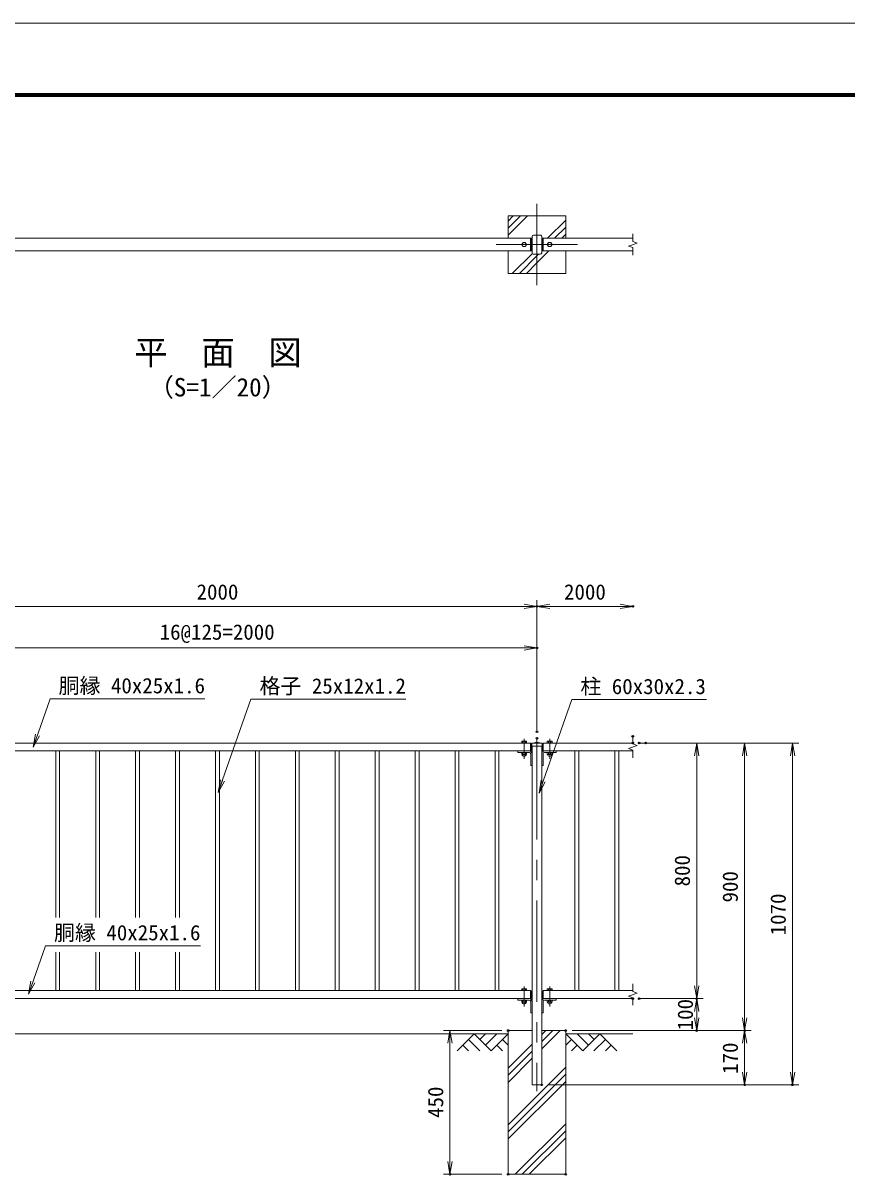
# Model space of a CAD drawing. Units: millimetres, scale not verified. Extents: x -4200 to 4200, y -2970 to 2970.
# Drawn here: x -2740 to -162, y -645 to 2970 of the extents above; entities that cross this region are included whole.
import ezdxf
from ezdxf.enums import TextEntityAlignment as Align

# ---------------------------------------------------------------- set-up
doc = ezdxf.new("R2010")
doc.units = ezdxf.units.MM
doc.header["$LTSCALE"] = 10
doc.header["$PDMODE"] = 32
doc.header["$PDSIZE"] = 5
doc.linetypes.add('USER1', pattern=[50.8, 31.75, -6.35, 6.35, -6.35])
for name, color, linetype, lineweight in [('0-0_D-BGD', 7, 'Continuous', 18), ('0-1_D-STR4', 7, 'Continuous', 18), ('0-2_D-DCR-HCH', 7, 'Continuous', 13), ('0-3_D-BMK', 2, 'USER1', 13), ('0-4_D-TTL-TXT', 7, 'Continuous', 18), ('0-5_D-STR-DIM', 7, 'Continuous', 13), ('0-6_0', 7, 'Continuous', 18), ('0-8_D-STR1', 1, 'Continuous', 18), ('0-9_D-STR3', 3, 'Continuous', 13), ('0-A_D-STR-TXT', 7, 'Continuous', 13), ('0-B_D-TTL', 7, 'Continuous', 18)]:
    doc.layers.add(name, color=color, linetype=linetype, lineweight=lineweight)
doc.layers.add('0-7_Defpoints', color=253, linetype='Continuous')
doc.styles.add('ＭＳ ゴシック', font='')
doc.styles.get('ＭＳ ゴシック').set_extended_font_data('MS Gothic')

# ---------------------------------------------------------------- blocks, each defined once
blk = doc.blocks.new('_Open')
at = {"layer": '0-6_0'}
blk.add_line((-10, 1.667), (0, 0), dxfattribs=at)
blk.add_lwpolyline([(-10, -1.667), (0, 0), (-10, 0)], dxfattribs=at)

msp = doc.modelspace()

# ---------------------------------------------------------------- linework, layer by layer
at = {"layer": '0-0_D-BGD'}
for p, q in [((-1222.23, -193.38), (-3042.23, -193.38)), ((-1042.23, -193.38), (-832.23, -193.38))]:
    msp.add_line(p, q, dxfattribs=at)
at = {"layer": '0-1_D-STR4'}
for p, q in [((-1042.23, 2366.26), (-1042.23, 2296.68)), ((-1222.23, 2256.68), (-1222.23, 2186.26)), ((-1042.23, 2256.68), (-1042.23, 2186.26)), ((-1042.23, 2186.26), (-1222.23, 2186.26)), ((-1147.73, -183.38), (-1222.23, -183.38)), ((-1222.23, -183.38), (-1222.23, -633.38)), ((-1042.23, -183.38), (-1116.73, -183.38)), ((-1042.23, -183.38), (-1042.23, -633.38)), ((-1042.23, -633.38), (-1222.23, -633.38))]:
    msp.add_line(p, q, dxfattribs=at)
msp.add_lwpolyline([(-1042.23, 2366.26), (-1222.23, 2366.26), (-1222.23, 2296.68)], dxfattribs=at)
at = {"layer": '0-2_D-DCR-HCH'}
for p, q in [((-1328.66, -193.38), (-1381.87, -246.59)), ((-1346.39, -211.12), (-1310.76, -246.59)), ((-1328.66, -193.38), (-1275.44, -246.59)), ((-1310.92, -211.12), (-1293.18, -193.38)), ((-1293.18, -228.86), (-1257.71, -193.38)), ((-1275.44, -246.59), (-1222.23, -193.38)), ((-1239.97, -211.12), (-1222.23, -228.78)), ((-989.02, -246.59), (-1042.23, -193.38)), ((-1024.49, -211.12), (-1042.23, -228.78)), ((-971.28, -228.86), (-1006.76, -193.38)), ((-935.81, -193.38), (-989.02, -246.59)), ((-953.45, -211.21), (-971.28, -193.38)), ((-918.07, -211.12), (-953.71, -246.59)), ((-935.81, -193.38), (-882.6, -246.59)), ((-1364.13, -228.86), (-1346.31, -246.59)), ((-1257.71, -228.86), (-1239.89, -246.59)), ((-1006.76, -228.86), (-1024.58, -246.59)), ((-900.33, -228.86), (-918.15, -246.59))]:
    msp.add_line(p, q, dxfattribs=at)
at = {"layer": '0-3_D-BMK'}
for p, q in [((-1132.23, 2149.4), (-1132.23, 2403.96)), ((-1004.95, 2276.68), (-1259.51, 2276.68)), ((-1172.23, 729.97), (-1172.23, 667.27)), ((-1132.23, 731.62), (-1132.23, -373.38)), ((-1092.23, 729.97), (-1092.23, 667.27)), ((-1172.23, -45.03), (-1172.23, -107.73)), ((-1092.23, -45.03), (-1092.23, -107.73))]:
    msp.add_line(p, q, dxfattribs=at)
at = {"layer": '0-5_D-STR-DIM'}
for p, q in [((-819.02, 2281.49), (-845.45, 2271.87)), ((-832.23, 2286.3), (-832.23, 2310.11)), ((-832.23, 2286.3), (-819.02, 2281.49)), ((-845.45, 2271.87), (-832.23, 2267.06)), ((-832.23, 2243.26), (-832.23, 2267.06)), ((-1132.23, 771.62), (-1132.23, 1164.19)), ((-1132.23, 771.62), (-1132.23, 1164.19)), ((-3132.23, 1144.19), (-1132.23, 1144.19)), ((-1132.23, 1144.19), (-832.23, 1144.19)), ((-3132.23, 1014.09), (-1132.23, 1014.09)), ((-1132.23, 751.62), (-1132.23, 1034.09)), ((-832.23, 737.55), (-832.23, 713.74)), ((-845.45, 699.31), (-819.02, 708.93)), ((-832.23, 694.5), (-845.45, 699.31)), ((-819.02, 708.93), (-832.23, 713.74)), ((-832.23, 694.5), (-832.23, 670.69)), ((-812.23, 716.62), (-612.23, 716.62)), ((-792.23, 716.62), (-462.23, 716.62)), ((-772.23, 716.62), (-312.23, 716.62)), ((-632.23, 716.62), (-632.23, -83.38)), ((-482.23, 716.62), (-482.23, -183.38)), ((-332.23, 716.62), (-332.23, -353.38)), ((-845.45, -75.69), (-819.02, -66.07)), ((-832.23, -37.45), (-832.23, -61.26)), ((-819.02, -66.07), (-832.23, -61.26)), ((-832.23, -80.5), (-845.45, -75.69)), ((-832.23, -80.5), (-832.23, -104.31)), ((-812.23, -83.38), (-612.23, -83.38)), ((-792.23, -83.38), (-612.23, -83.38)), ((-632.23, -83.38), (-632.23, -183.38)), ((-1242.23, -183.38), (-1424.36, -183.38)), ((-1404.36, -183.38), (-1404.36, -633.38)), ((-1022.23, -183.38), (-612.23, -183.38)), ((-1022.23, -183.38), (-462.23, -183.38)), ((-1022.23, -183.38), (-462.23, -183.38)), ((-482.23, -183.38), (-482.23, -353.38)), ((-1097.23, -353.38), (-462.23, -353.38)), ((-1097.23, -353.38), (-312.23, -353.38)), ((-1242.23, -633.38), (-1424.36, -633.38))]:
    msp.add_line(p, q, dxfattribs=at)
at = {"layer": '0-6_0'}
for p, q in [((-1222.23, 2305.99), (-1161.97, 2366.26)), ((-1222.23, 2328.09), (-1184.06, 2366.26)), ((-1222.23, 2350.18), (-1206.16, 2366.26)), ((-1098.96, 2296.68), (-1042.23, 2353.41)), ((-1076.86, 2296.68), (-1042.23, 2331.31)), ((-1054.76, 2296.68), (-1042.23, 2309.21)), ((-1209.38, 2186.26), (-1146.63, 2249.01)), ((-1117.23, 2256.31), (-1116.86, 2256.68)), ((-1116.73, -240.16), (-1059.95, -183.38)), ((-1116.73, -218.06), (-1082.05, -183.38)), ((-1116.73, -195.97), (-1104.15, -183.38)), ((-1222.23, -301.47), (-1147.73, -226.97)), ((-1222.23, -323.56), (-1147.73, -249.06)), ((-1222.23, -345.66), (-1147.73, -271.16)), ((-1222.23, -478.24), (-1042.23, -298.24)), ((-1222.23, -500.34), (-1042.23, -320.34)), ((-1222.23, -522.44), (-1042.23, -342.44)), ((-1200.59, -633.38), (-1042.23, -475.02)), ((-1178.5, -633.38), (-1042.23, -497.12)), ((-1156.4, -633.38), (-1042.23, -519.21))]:
    msp.add_line(p, q, dxfattribs=at)
for points in [[(-1187.29, 2186.26), (-1132.23, 2241.31), (-1126.86, 2246.68)], [(-1165.19, 2186.26), (-1132.23, 2219.21), (-1094.76, 2256.68)]]:
    msp.add_lwpolyline(points, dxfattribs=at)
at = {"layer": '0-7_Defpoints'}
for p in [(-1132.23, 1144.19), (-832.23, 1144.19), (-1132.23, 1014.09), (-1132.23, 751.62), (-1132.23, 731.62), (-832.23, 737.55), (-832.23, 716.62), (-812.23, 716.62), (-792.23, 716.62), (-832.23, -83.38), (-812.23, -83.38), (-632.23, -83.38), (-1222.23, -183.38), (-1042.23, -183.38), (-1042.23, -183.38), (-632.23, -183.38), (-482.23, -183.38), (-1117.23, -353.38), (-482.23, -353.38), (-332.23, -353.38), (-1404.36, -633.38), (-1222.23, -633.38), (-1042.23, -633.38)]:
    msp.add_point(p, dxfattribs=at)
at = {"layer": '0-8_D-STR1'}
for p, q in [((-1152.23, 2296.68), (-3112.23, 2296.68)), ((-1152.23, 2296.68), (-1147.23, 2296.68)), ((-1151.73, 2296.43), (-1152.23, 2296.43)), ((-1150.23, 2294.93), (-1150.23, 2258.43)), ((-1147.23, 2302.08), (-1147.23, 2251.28)), ((-1142.63, 2306.68), (-1121.83, 2306.68)), ((-1117.23, 2251.28), (-1117.23, 2302.08)), ((-1112.23, 2296.68), (-1117.23, 2296.68)), ((-1114.23, 2294.93), (-1114.23, 2258.43)), ((-1112.73, 2296.43), (-1112.23, 2296.43)), ((-1112.23, 2296.68), (-832.23, 2296.68)), ((-1112.23, 2296.68), (-1112.23, 2256.68)), ((-1152.23, 2256.68), (-3112.23, 2256.68)), ((-1151.73, 2256.93), (-1152.23, 2256.93)), ((-1142.63, 2246.68), (-1121.83, 2246.68)), ((-1112.23, 2256.68), (-1117.23, 2256.68)), ((-1112.73, 2256.93), (-1112.23, 2256.93)), ((-1112.23, 2256.68), (-832.23, 2256.68)), ((-1152.23, 716.62), (-3112.23, 716.62)), ((-1152.23, 691.62), (-3112.23, 691.62)), ((-2638.23, 691.62), (-2638.23, 170.4)), ((-2626.23, 691.62), (-2626.23, 170.4)), ((-2513.23, 691.62), (-2513.23, 170.4)), ((-2501.23, 691.62), (-2501.23, 170.4)), ((-2388.23, 691.62), (-2388.23, 170.4)), ((-2376.23, 691.62), (-2376.23, 170.4)), ((-2263.23, 691.62), (-2263.23, 170.4)), ((-2251.23, 691.62), (-2251.23, 170.4)), ((-2138.23, 691.62), (-2138.23, -58.38)), ((-2126.23, 691.62), (-2126.23, -58.38)), ((-2013.23, 691.62), (-2013.23, -58.38)), ((-2001.23, 691.62), (-2001.23, -58.38)), ((-1888.23, 691.62), (-1888.23, -58.38)), ((-1876.23, 691.62), (-1876.23, -58.38)), ((-1763.23, 691.62), (-1763.23, -58.38)), ((-1751.23, 691.62), (-1751.23, -58.38)), ((-1638.23, 691.62), (-1638.23, -58.38)), ((-1626.23, 691.62), (-1626.23, -58.38)), ((-1513.23, 691.62), (-1513.23, -58.38)), ((-1501.23, 691.62), (-1501.23, -58.38)), ((-1388.23, 691.62), (-1388.23, -58.38)), ((-1376.23, 691.62), (-1376.23, -58.38)), ((-1263.23, 691.62), (-1263.23, -58.38)), ((-1251.23, 691.62), (-1251.23, -58.38)), ((-1192.23, 691.62), (-1192.23, 687.12)), ((-1192.23, 691.62), (-1156.23, 691.62)), ((-1192.23, 687.12), (-1156.23, 687.12)), ((-1152.23, 716.62), (-1152.23, 691.62)), ((-1151.73, 716.37), (-1152.23, 716.37)), ((-1151.73, 691.87), (-1152.23, 691.87)), ((-1150.23, 714.87), (-1150.23, 693.37)), ((-1148.48, 713.62), (-1148.48, 706.62)), ((-1148.48, 706.62), (-1115.98, 706.62)), ((-1147.23, 706.62), (-1147.23, -353.38)), ((-1132.23, 719.62), (-1145.48, 716.62)), ((-1145.48, 716.62), (-1118.98, 716.62)), ((-1132.23, 719.62), (-1118.98, 716.62)), ((-1117.23, -353.38), (-1117.23, 706.62)), ((-1115.98, 713.62), (-1115.98, 706.62)), ((-1114.23, 693.37), (-1114.23, 714.87)), ((-1112.73, 716.37), (-1112.23, 716.37)), ((-1112.73, 691.87), (-1112.23, 691.87)), ((-832.23, 716.62), (-1112.23, 716.62)), ((-1112.23, 691.62), (-1112.23, 716.62)), ((-832.23, 691.62), (-1112.23, 691.62)), ((-1072.23, 691.62), (-1108.23, 691.62)), ((-1072.23, 687.12), (-1108.23, 687.12)), ((-1072.23, 691.62), (-1072.23, 687.12)), ((-1013.23, 691.62), (-1013.23, -58.38)), ((-1001.23, 691.62), (-1001.23, -58.38)), ((-888.23, 691.62), (-888.23, -58.38)), ((-876.23, 691.62), (-876.23, -58.38)), ((-1151.73, 682.62), (-1151.73, 646.62)), ((-1112.73, 682.62), (-1112.73, 646.62)), ((-1151.73, 646.62), (-1147.23, 646.62)), ((-1112.73, 646.62), (-1117.23, 646.62)), ((-2638.23, 61.78), (-2638.23, -58.38)), ((-2626.23, 61.78), (-2626.23, -58.38)), ((-2513.23, 61.78), (-2513.23, -58.38)), ((-2501.23, 61.78), (-2501.23, -58.38)), ((-2388.23, 61.78), (-2388.23, -58.38)), ((-2376.23, 61.78), (-2376.23, -58.38)), ((-2263.23, 61.78), (-2263.23, -58.38)), ((-2251.23, 61.78), (-2251.23, -58.38)), ((-1152.23, -58.38), (-3112.23, -58.38)), ((-1152.23, -58.38), (-1152.23, -83.38)), ((-1151.73, -58.63), (-1152.23, -58.63)), ((-1150.23, -60.13), (-1150.23, -81.63)), ((-1114.23, -81.63), (-1114.23, -60.13)), ((-1112.73, -58.63), (-1112.23, -58.63)), ((-832.23, -58.38), (-1112.23, -58.38)), ((-1112.23, -83.38), (-1112.23, -58.38)), ((-1152.23, -83.38), (-3112.23, -83.38)), ((-1192.23, -83.38), (-1192.23, -87.88)), ((-1192.23, -83.38), (-1156.23, -83.38)), ((-1192.23, -87.88), (-1156.23, -87.88)), ((-1151.73, -83.13), (-1152.23, -83.13)), ((-1151.73, -92.38), (-1151.73, -128.38)), ((-1112.73, -83.13), (-1112.23, -83.13)), ((-1112.73, -92.38), (-1112.73, -128.38)), ((-832.23, -83.38), (-1112.23, -83.38)), ((-1072.23, -83.38), (-1108.23, -83.38)), ((-1072.23, -87.88), (-1108.23, -87.88)), ((-1072.23, -83.38), (-1072.23, -87.88)), ((-1151.73, -128.38), (-1147.23, -128.38)), ((-1112.73, -128.38), (-1117.23, -128.38)), ((-1147.23, -353.38), (-1117.23, -353.38))]:
    msp.add_line(p, q, dxfattribs=at)
msp.add_lwpolyline([(-1152.23, 2296.68), (-1152.23, 2256.68), (-1147.23, 2256.68)], dxfattribs=at)
for centre, radius, start, end in [((-1151.73, 2294.93), 1.5, 360, 90), ((-1142.63, 2302.08), 4.6, 90.00002, 179.99999), ((-1121.83, 2302.08), 4.6, 0, 90.00002), ((-1112.73, 2294.93), 1.5, 90, 180), ((-1151.73, 2258.43), 1.5, 270, 360), ((-1142.63, 2251.28), 4.6, 179.99999, 270.00002), ((-1121.83, 2251.28), 4.6, 270.00002, 0), ((-1112.73, 2258.43), 1.5, 180, 270), ((-1156.23, 682.62), 9, 0, 90), ((-1156.23, 682.62), 4.5, 0, 90), ((-1151.73, 714.87), 1.5, 0, 90), ((-1151.73, 693.37), 1.5, 270, 0), ((-1145.48, 713.62), 3, 90, 180), ((-1118.98, 713.62), 3, 0, 90), ((-1108.23, 682.62), 9, 90, 180), ((-1112.73, 714.87), 1.5, 90, 180), ((-1112.73, 693.37), 1.5, 180, 270), ((-1108.23, 682.62), 4.5, 90, 180), ((-1151.73, -60.13), 1.5, 0, 90), ((-1112.73, -60.13), 1.5, 90, 180), ((-1156.23, -92.38), 9, 0, 90), ((-1156.23, -92.38), 4.5, 0, 90), ((-1151.73, -81.63), 1.5, 270, 0), ((-1108.23, -92.38), 9, 90, 180), ((-1112.73, -81.63), 1.5, 180, 270), ((-1108.23, -92.38), 4.5, 90, 180)]:
    msp.add_arc(centre, radius, start, end, dxfattribs=at)
at = {"layer": '0-9_D-STR3'}
for p, q in [((-1179.73, 2276.69), (-1175.99, 2283.17)), ((-1084.73, 2276.69), (-1088.47, 2283.17)), ((-1168.47, 2270.19), (-1164.73, 2276.67)), ((-1095.99, 2270.19), (-1099.73, 2276.67)), ((-1179.73, 721.54), (-1178.72, 722.12)), ((-1179.73, 716.62), (-1179.73, 721.54)), ((-1179.73, 716.62), (-1164.73, 716.62)), ((-1179.73, 687.12), (-1179.73, 681.2)), ((-1164.73, 687.12), (-1179.73, 687.12)), ((-1178.72, 722.12), (-1165.74, 722.12)), ((-1175.97, 716.62), (-1175.97, 721.54)), ((-1175.97, 687.12), (-1175.97, 681.2)), ((-1168.49, 716.62), (-1168.49, 721.54)), ((-1168.49, 687.12), (-1168.49, 681.2)), ((-1164.73, 721.54), (-1165.74, 722.12)), ((-1164.73, 716.62), (-1164.73, 721.54)), ((-1164.73, 687.12), (-1164.73, 681.2)), ((-1099.73, 721.54), (-1098.72, 722.12)), ((-1099.73, 716.62), (-1099.73, 721.54)), ((-1084.73, 716.62), (-1099.73, 716.62)), ((-1099.73, 687.12), (-1099.73, 681.2)), ((-1099.73, 687.12), (-1084.73, 687.12)), ((-1085.74, 722.12), (-1098.72, 722.12)), ((-1095.97, 716.62), (-1095.97, 721.54)), ((-1095.97, 687.12), (-1095.97, 681.2)), ((-1088.49, 716.62), (-1088.49, 721.54)), ((-1088.49, 687.12), (-1088.49, 681.2)), ((-1084.73, 721.54), (-1085.74, 722.12)), ((-1084.73, 716.62), (-1084.73, 721.54)), ((-1084.73, 687.12), (-1084.73, 681.2)), ((-1179.73, 681.2), (-1178.72, 680.62)), ((-1165.74, 680.62), (-1178.72, 680.62)), ((-1164.73, 681.2), (-1165.74, 680.62)), ((-1099.73, 681.2), (-1098.72, 680.62)), ((-1098.72, 680.62), (-1085.74, 680.62)), ((-1084.73, 681.2), (-1085.74, 680.62)), ((-1179.73, -53.46), (-1178.72, -52.88)), ((-1179.73, -58.38), (-1179.73, -53.46)), ((-1179.73, -58.38), (-1164.73, -58.38)), ((-1178.72, -52.88), (-1165.74, -52.88)), ((-1175.97, -58.38), (-1175.97, -53.46)), ((-1168.49, -58.38), (-1168.49, -53.46)), ((-1164.73, -53.46), (-1165.74, -52.88)), ((-1164.73, -58.38), (-1164.73, -53.46)), ((-1099.73, -53.46), (-1098.72, -52.88)), ((-1099.73, -58.38), (-1099.73, -53.46)), ((-1084.73, -58.38), (-1099.73, -58.38)), ((-1085.74, -52.88), (-1098.72, -52.88)), ((-1095.97, -58.38), (-1095.97, -53.46)), ((-1088.49, -58.38), (-1088.49, -53.46)), ((-1084.73, -53.46), (-1085.74, -52.88)), ((-1084.73, -58.38), (-1084.73, -53.46)), ((-1179.73, -87.88), (-1179.73, -93.8)), ((-1164.73, -87.88), (-1179.73, -87.88)), ((-1179.73, -93.8), (-1178.72, -94.38)), ((-1165.74, -94.38), (-1178.72, -94.38)), ((-1175.97, -87.88), (-1175.97, -93.8)), ((-1168.49, -87.88), (-1168.49, -93.8)), ((-1164.73, -93.8), (-1165.74, -94.38)), ((-1164.73, -87.88), (-1164.73, -93.8)), ((-1099.73, -87.88), (-1099.73, -93.8)), ((-1099.73, -87.88), (-1084.73, -87.88)), ((-1099.73, -93.8), (-1098.72, -94.38)), ((-1098.72, -94.38), (-1085.74, -94.38)), ((-1095.97, -87.88), (-1095.97, -93.8)), ((-1088.49, -87.88), (-1088.49, -93.8)), ((-1084.73, -93.8), (-1085.74, -94.38)), ((-1084.73, -87.88), (-1084.73, -93.8))]:
    msp.add_line(p, q, dxfattribs=at)
for points in [[(-1175.99, 2283.17), (-1168.48, 2283.18), (-1164.73, 2276.67)], [(-1088.47, 2283.17), (-1095.98, 2283.18), (-1099.73, 2276.67)], [(-1179.73, 2276.69), (-1175.98, 2270.19), (-1168.47, 2270.19)], [(-1084.73, 2276.69), (-1088.48, 2270.19), (-1095.99, 2270.19)]]:
    msp.add_lwpolyline(points, dxfattribs=at)
for centre in [(-1172.23, 2276.68), (-1092.23, 2276.68)]:
    msp.add_circle(centre, 6.49, dxfattribs=at)
for centre, radius, start, end in [((-1178.96, 714.22), 7.9, 67.81236, 88.31726), ((-1172.23, 709.79), 12.33, 72.33186, 107.66814), ((-1165.51, 714.22), 7.9, 91.68274, 112.18764), ((-1098.96, 714.22), 7.9, 67.81236, 88.31726), ((-1092.23, 709.79), 12.33, 72.33186, 107.66814), ((-1085.51, 714.22), 7.9, 91.68274, 112.18764), ((-1178.96, 688.51), 7.9, 271.68274, 292.18764), ((-1172.23, 681.13), 6.51, 184.51776, 355.48224), ((-1172.23, 692.95), 12.33, 252.33186, 287.66814), ((-1165.51, 688.51), 7.9, 247.81236, 268.31726), ((-1098.96, 688.51), 7.9, 271.68274, 292.18764), ((-1092.23, 681.13), 6.51, 184.51776, 355.48224), ((-1092.23, 692.95), 12.33, 252.33186, 287.66814), ((-1085.51, 688.51), 7.9, 247.81236, 268.31726), ((-1178.96, -60.78), 7.9, 67.81236, 88.31726), ((-1172.23, -65.21), 12.33, 72.33186, 107.66814), ((-1165.51, -60.78), 7.9, 91.68274, 112.18764), ((-1098.96, -60.78), 7.9, 67.81236, 88.31726), ((-1092.23, -65.21), 12.33, 72.33186, 107.66814), ((-1085.51, -60.78), 7.9, 91.68274, 112.18764), ((-1178.96, -86.49), 7.9, 271.68274, 292.18764), ((-1172.23, -93.87), 6.51, 184.51776, 355.48224), ((-1172.23, -82.05), 12.33, 252.33186, 287.66814), ((-1165.51, -86.49), 7.9, 247.81236, 268.31726), ((-1098.96, -86.49), 7.9, 271.68274, 292.18764), ((-1092.23, -93.87), 6.51, 184.51776, 355.48224), ((-1092.23, -82.05), 12.33, 252.33186, 287.66814), ((-1085.51, -86.49), 7.9, 247.81236, 268.31726)]:
    msp.add_arc(centre, radius, start, end, dxfattribs=at)
at = {"layer": '0-A_D-STR-TXT'}
for points in [[(-2171.43, 855.28), (-2656.11, 855.28), (-2708.35, 705.81)], [(-1542.63, 854.27), (-2027.32, 854.27), (-2129.4, 563.22)], [(-601.68, 852.83), (-1023.02, 852.83), (-1125.1, 561.78)], [(-2185.71, 82.15), (-2670.4, 82.15), (-2722.64, -67.32)]]:
    msp.add_lwpolyline(points, dxfattribs=at)
at = {"layer": '0-B_D-TTL'}
for points in [[(-4200.18, -2970.05), (4199.82, -2970.05), (4199.82, 2969.95), (-4200.18, 2969.95)], [(-3930.18, 2749.95), (3929.82, 2749.95), (3929.82, -2750.05), (-3930.18, -2750.05)], [(-3927.68, 2747.45), (3927.32, 2747.45), (3927.32, -2747.55), (-3927.68, -2747.55)], [(-3925.18, 2744.95), (3924.82, 2744.95), (3924.82, -2745.05), (-3925.18, -2745.05)], [(-3922.68, 2742.45), (3922.32, 2742.45), (3922.32, -2742.55), (-3922.68, -2742.55)], [(-3920.18, 2739.95), (3919.82, 2739.95), (3919.82, -2740.05), (-3920.18, -2740.05)]]:
    msp.add_lwpolyline(points, close=True, dxfattribs=at)

# ---------------------------------------------------------------- block references
at = {"layer": '0-5_D-STR-DIM', "xscale": 4, "yscale": 4}
for p in [(-1132.23, 1144.19), (-832.23, 1144.19), (-1132.23, 1014.09)]:
    msp.add_blockref('_Open', p, dxfattribs=at)
for p, rotation in [((-1132.23, 1144.19), 180), ((-632.23, 716.62), 90), ((-482.23, 716.62), 90), ((-332.23, 716.62), 90), ((-632.23, -83.38), 270), ((-632.23, -83.38), 90), ((-632.23, -183.38), 270), ((-482.23, -183.38), 270), ((-1404.36, -183.38), 90), ((-482.23, -183.38), 90), ((-482.23, -353.38), 270), ((-332.23, -353.38), 270), ((-1404.36, -633.38), 270)]:
    msp.add_blockref('_Open', p, dxfattribs=dict(at, rotation=rotation))
at = {"layer": '0-A_D-STR-TXT', "xscale": 4, "yscale": 4}
for p, rotation in [((-2709.01, 703.92), 250.73568), ((-2130.06, 561.33), 250.67255), ((-1125.76, 559.89), 250.67255), ((-2723.3, -69.21), 250.73568)]:
    msp.add_blockref('_Open', p, dxfattribs=dict(at, rotation=rotation))

# ---------------------------------------------------------------- texts
at = {"layer": '0-4_D-TTL-TXT', "style": 'ＭＳ ゴシック'}
for s, height, p in [('平\u3000面\u3000図', 76.98, (-2392.9, 1877.21)), ('（S=1／20）', 57.7, (-2347.42, 1784.02))]:
    msp.add_text(s, height=height, dxfattribs=at).set_placement(p, align=Align.BOTTOM_LEFT)
at = {"layer": '0-5_D-STR-DIM', "style": 'ＭＳ ゴシック'}
for s, p in [('2000', (-2197.5, 1150.94)), ('2000', (-1047.5, 1150.94)), ('16@125=2000', (-2312.94, 1025.53))]:
    msp.add_text(s, height=48.09, dxfattribs=at).set_placement(p, align=Align.BOTTOM_LEFT)
for s, p in [('800', (-638.98, 267.74)), ('900', (-488.98, 217.48)), ('1070', (-338.98, 114.7)), ('100', (-629.53, -182.74)), ('170', (-488.98, -319.05)), ('450', (-1411.11, -456.88))]:
    msp.add_text(s, height=48.09, rotation=90, dxfattribs=at).set_placement(p, align=Align.BOTTOM_LEFT)
at = {"layer": '0-A_D-STR-TXT', "style": 'ＭＳ ゴシック'}
for s, p in [('胴縁 40x25x1.6', (-2629.39, 857.65)), ('格子 25x12x1.2', (-2000.59, 856.65)), ('柱 60x30x2.3', (-996.3, 855.2)), ('胴縁 40x25x1.6', (-2643.68, 84.53))]:
    msp.add_text(s, height=48.09, dxfattribs=at).set_placement(p, align=Align.BOTTOM_LEFT)

doc.saveas('drawing.dxf')
